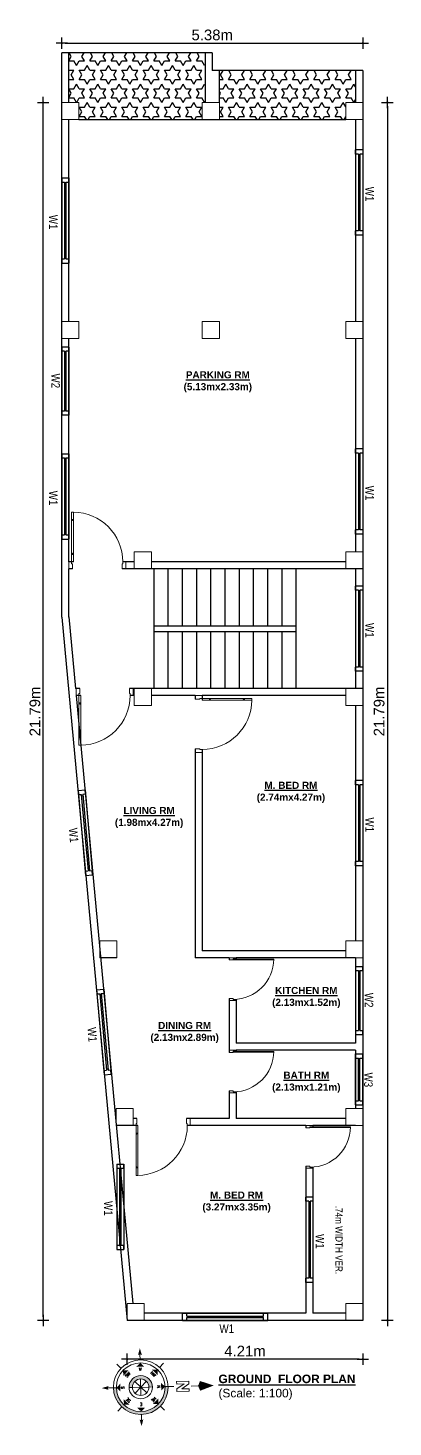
# Model space of a CAD drawing. Header units: inches. Extents: x -4010 to 92088, y -38563 to -1318.
# Drawn here: x 29026 to 29283, y -23772 to -22788 of the extents above; entities that cross this region are included whole.
import ezdxf
from ezdxf.enums import TextEntityAlignment as Align

# ---------------------------------------------------------------- set-up
doc = ezdxf.new("R2010")
doc.units = ezdxf.units.IN
doc.header["$MEASUREMENT"] = 0
doc.header["$PDMODE"] = 99
for name, color, linetype, lineweight in [('1-FOUNDATION DIM', 31, 'Continuous', 5), ('Colour 09', 210, 'Continuous', 9), ('DIM', 7, 'Continuous', 15), ('door', 132, 'Continuous', 15)]:
    doc.layers.add(name, color=color, linetype=linetype, lineweight=lineweight)
for name, color, linetype in [('Brick wall', 3, 'Continuous'), ('col', 5, 'Continuous'), ('TEX', 7, 'Continuous'), ('WINDOOR', 7, 'Continuous')]:
    doc.layers.add(name, color=color, linetype=linetype)
doc.layers.add('propery line', color=7, linetype='Continuous', lineweight=25, true_color=0xc41208)
doc.styles.add('ARIAL', font='arial.ttf')
doc.styles.add('ROMANS', font='romans')
doc.styles.get("Standard").update_dxf_attribs({"font": 'ARIALN.TTF'})
doc.dimstyles.new('3-8', dxfattribs={"dimscale": 1.25, "dimtxt": 6, "dimasz": 2, "dimexe": 0.18, "dimexo": 6, "dimgap": 0, "dimtad": 0, "dimdec": 0, "dimzin": 3, "dimdsep": 46, "dimlunit": 3, "dimtxsty": 'ARIAL', "dimblk": 'DD', "dimcen": 1, "dimse1": 1, "dimse2": 1, "dimclrd": 256, "dimclrt": 256, "dimadec": 0, "dimazin": 0, "dimtfac": 0.5, "dimtdec": 0, "dimtmove": 2, "dimatfit": 0, "dimfxl": 0.18, "dimtvp": 0.75, "dimfrac": 1, "dimtolj": 1, "dimtzin": 0, "dimarcsym": 0})

# ---------------------------------------------------------------- blocks, each defined once
blk = doc.blocks.new('A$C30843580')
at = {"layer": 'Colour 09'}
for p, q in [((0, 12), (12, 12)), ((0, 0), (0, 12)), ((12, 12), (12, 0)), ((12, 0), (0, 0))]:
    blk.add_line(p, q, dxfattribs=at)
blk = doc.blocks.new('DD')
for p, q in [((-1.6, 0), (1.6, 0)), ((0, 1.6), (0, -1.6))]:
    blk.add_line(p, q)
at = {"const_width": 0.3}
blk.add_lwpolyline([(-0.15, 0, 1), (0.15, 0, 1)], format="xyb", close=True, dxfattribs=at)
blk = doc.blocks.new('*D736')
at = {"layer": 'col', "lineweight": -2}
blk.add_line((29052.61, -22798.56), (29259.37, -22798.56), dxfattribs=at)
at = {"layer": 'Defpoints', "color": 0}
for p in [(29261.87, -22798.56), (29050.11, -22840.27), (29261.87, -22840.27)]:
    blk.add_point(p, dxfattribs=at)
at = {"layer": 'col', "lineweight": -2, "xscale": 2.5, "yscale": 2.5, "zscale": 2.5, "rotation": 180}
blk.add_blockref('DD', (29050.11, -22798.56), dxfattribs=at)
at = {"layer": 'col', "lineweight": -2, "xscale": 2.5, "yscale": 2.5, "zscale": 2.5}
blk.add_blockref('DD', (29261.87, -22798.56), dxfattribs=at)
at = {"layer": 'col', "insert": (29155.99, -22792.82), "char_height": 7.5, "attachment_point": 5, "style": 'ARIAL'}
blk.add_mtext('\\A1;5.38m', dxfattribs=at)
blk = doc.blocks.new('*D737')
at = {"layer": 'col', "lineweight": -2}
blk.add_line((29279.17, -22842.77), (29279.17, -23694.32), dxfattribs=at)
at = {"layer": 'Defpoints', "color": 0}
for p in [(29261.82, -22840.27), (29261.87, -23696.82), (29279.17, -23696.82)]:
    blk.add_point(p, dxfattribs=at)
at = {"layer": 'col', "lineweight": -2, "xscale": 2.5, "yscale": 2.5, "zscale": 2.5}
for p, rotation in [((29279.17, -22840.27), 90), ((29279.17, -23696.82), 270)]:
    blk.add_blockref('DD', p, dxfattribs=dict(at, rotation=rotation))
at = {"layer": 'col', "insert": (29273.43, -23268.54), "char_height": 7.5, "attachment_point": 5, "rotation": 90, "style": 'ARIAL'}
blk.add_mtext('\\A1;21.79m', dxfattribs=at)
blk = doc.blocks.new('*D738')
at = {"layer": 'col', "lineweight": -2}
blk.add_line((29259.37, -23724.01), (29098.72, -23724.01), dxfattribs=at)
at = {"layer": 'Defpoints', "color": 0}
for p in [(29096.22, -23696.82), (29261.87, -23696.82), (29096.22, -23724.01)]:
    blk.add_point(p, dxfattribs=at)
at = {"layer": 'col', "lineweight": -2, "xscale": 2.5, "yscale": 2.5, "zscale": 2.5, "rotation": 180}
blk.add_blockref('DD', (29096.22, -23724.01), dxfattribs=at)
at = {"layer": 'col', "lineweight": -2, "xscale": 2.5, "yscale": 2.5, "zscale": 2.5}
blk.add_blockref('DD', (29261.87, -23724.01), dxfattribs=at)
at = {"layer": 'col', "insert": (29179.05, -23718.36), "char_height": 7.5, "attachment_point": 5, "style": 'ARIAL'}
blk.add_mtext('\\A1;4.21m', dxfattribs=at)
blk = doc.blocks.new('*D739')
at = {"layer": 'col', "lineweight": -2}
blk.add_line((29037.05, -23694.32), (29037.05, -22842.77), dxfattribs=at)
at = {"layer": 'Defpoints', "color": 0}
for p in [(29037.05, -22840.27), (29050.11, -22840.27), (29096.22, -23696.82)]:
    blk.add_point(p, dxfattribs=at)
at = {"layer": 'col', "lineweight": -2, "xscale": 2.5, "yscale": 2.5, "zscale": 2.5}
for p, rotation in [((29037.05, -22840.27), 90), ((29037.05, -23696.82), 270)]:
    blk.add_blockref('DD', p, dxfattribs=dict(at, rotation=rotation))
at = {"layer": 'col', "insert": (29031.3, -23268.54), "char_height": 7.5, "attachment_point": 5, "rotation": 90, "style": 'ARIAL'}
blk.add_mtext('\\A1;21.79m', dxfattribs=at)
blk = doc.blocks.new('D40')
at = {"layer": 'door'}
for p, q in [((2, 5), (2, 39.97)), ((3.25, 39.97), (2, 39.97)), ((3.25, 5), (3.25, 39.97)), ((2.4, 33.97), (2, 33.97)), ((2.4, 33.97), (2.4, 34.72)), ((2.85, 34.72), (2.4, 34.72)), ((2.85, 33.97), (2.85, 34.72)), ((3.25, 33.97), (2.85, 33.97)), ((2, 11), (2.4, 11)), ((2.4, 10.25), (2.4, 11)), ((2.4, 10.25), (2.85, 10.25)), ((2.85, 10.25), (2.85, 11)), ((2.85, 11), (3.25, 11)), ((0, 0), (0, 5)), ((0, 5), (2, 5)), ((2.5, 0), (0, 0)), ((2, 5), (2, 3.5)), ((2, 5), (3.25, 5)), ((2, 3.5), (2.5, 3.5)), ((2.5, 3.5), (2.5, 0)), ((38, 3.5), (37.5, 3.5)), ((37.5, 3.5), (37.5, 0)), ((37.5, 0), (40, 0)), ((40, 5), (38, 5)), ((38, 5), (38, 3.5)), ((40, 0), (40, 5))]:
    blk.add_line(p, q, dxfattribs=at)
blk.add_arc((2.88, 4.86), 35.12, 0.23178, 89.39304, dxfattribs=at)
blk = doc.blocks.new('Door 30')
at = {"layer": 'door'}
for p, q in [((8.79, 17.46), (8.79, 18.21)), ((8.79, 18.21), (13.79, 18.21)), ((10.91, 17.46), (8.79, 17.46)), ((10.91, 16.71), (10.91, 17.46)), ((13.79, 16.71), (10.91, 16.71)), ((13.79, 18.21), (13.79, 16.71)), ((10.75, -10.9), (-17.59, -10.9)), ((10.75, -10.4), (-17.58, -10.4)), ((10.91, -11.04), (8.79, -11.04)), ((8.79, -11.04), (8.79, -11.79)), ((8.79, -11.79), (13.79, -11.79)), ((10.75, -10.4), (10.75, -10.9)), ((13.79, -10.29), (10.91, -10.29)), ((10.91, -10.29), (10.91, -11.04)), ((13.79, -11.79), (13.79, -10.29))]:
    blk.add_line(p, q, dxfattribs=at)
blk.add_arc((10.91, -11.04), 28.5, 90, 179.71416, dxfattribs=at)
blk = doc.blocks.new('W-3FT')
at = {"layer": 'WINDOOR'}
for p, q in [((-36, 0), (-36, -5)), ((-36, 0), (-33, 0)), ((-36, 0), (0, 0)), ((-33, 0), (-33, -2)), ((-3, 0), (-3, -2)), ((0, 0), (0, -5)), ((-33, -5), (-36, -5)), ((-36, -5), (0, -5)), ((-33, -2), (-3, -2)), ((-33, -3), (-33, -5)), ((-33, -3), (-3, -3)), ((-32, -2), (-32, -3)), ((-4, -2), (-4, -3)), ((-3, -3), (-3, -5)), ((0, -5), (-3, -5))]:
    blk.add_line(p, q, dxfattribs=at)
blk = doc.blocks.new("Windoo 4'")
at = {"layer": 'WINDOOR'}
for p, q in [((24, 5), (-24, 5)), ((-24, 5), (-24, 0)), ((24, 0), (-24, 0)), ((-24, 0), (-21, 0)), ((-21, 5), (-21, 3)), ((21, 3), (-21, 3)), ((21, 2), (-21, 2)), ((-21, 2), (-21, 0)), ((-20, 3), (-20, 2)), ((20, 3), (20, 2)), ((24, 5), (21, 5)), ((21, 5), (21, 3)), ((21, 2), (21, 0)), ((21, 0), (24, 0)), ((24, 5), (24, 0))]:
    blk.add_line(p, q, dxfattribs=at)
blk = doc.blocks.new('W-1')
at = {"layer": 'WINDOOR'}
for p, q in [((-60, 0), (-60, -5)), ((-60, 0), (-57, 0)), ((-60, 0), (0, 0)), ((-57, 0), (-57, -2)), ((-3, 0), (-3, -2)), ((0, 0), (0, -5)), ((-57, -5), (-60, -5)), ((-60, -5), (0, -5)), ((-57, -2), (-3, -2)), ((-57, -3), (-57, -5)), ((-57, -3), (-3, -3)), ((-56, -2), (-56, -3)), ((-4, -2), (-4, -3)), ((-3, -3), (-3, -5)), ((0, -5), (-3, -5))]:
    blk.add_line(p, q, dxfattribs=at)
blk = doc.blocks.new('Anno_North_J_Metric')
at = {"linetype": 'ByBlock', "lineweight": -2}
h = blk.add_hatch(color=0, dxfattribs=at)
h.paths.add_polyline_path([(-4.17, 0), (-4.68, 0, 1), (4.68, 0), (4.17, 0, -1)])
h.paths.add_polyline_path([(1.41, 0), (2, 0, 1), (-2, 0), (-1.41, 0, -1)])
at = {"color": 0, "linetype": 'ByBlock', "lineweight": -2}
for p, q in [((0, 4.68), (0, 5.67)), ((-3.31, 3.31), (-4.01, 4.01)), ((3.31, 3.31), (4.01, 4.01)), ((-4.68, 0), (-5.67, 0)), ((-4.68, 0), (-4.17, 0)), ((-1.41, 0), (-2, 0)), ((-1.41, 0), (1.41, 0)), ((1.41, 0), (-1.41, 0)), ((-1, 1), (1, -1)), ((-1, -1), (1, 1)), ((1, -1), (-1, 1)), ((1, 1), (-1, -1)), ((0, 1.41), (0, -1.41)), ((0, -1.41), (0, 1.41)), ((1.41, 0), (2, 0)), ((4.68, 0), (4.17, 0)), ((4.68, 0), (5.67, 0)), ((6.17, 0.4), (6.17, 0.82)), ((6.17, 0.82), (8.27, 0.82)), ((7.43, 0.4), (6.17, 0.4)), ((6.17, -0.44), (7.43, 0.4)), ((8.27, 0.4), (7.01, -0.44)), ((8.27, 0.82), (8.27, 0.4)), ((8.67, 0), (9.83, 0)), ((6.17, -0.86), (6.17, -0.44)), ((8.27, -0.86), (6.17, -0.86)), ((7.01, -0.44), (8.27, -0.44)), ((8.27, -0.44), (8.27, -0.86)), ((-3.31, -3.31), (-4.01, -4.01)), ((0, -4.68), (0, -5.67)), ((3.31, -3.31), (4.01, -4.01))]:
    blk.add_line(p, q, dxfattribs=at)
for radius in [4.68, 4.17, 2, 1.41]:
    blk.add_circle((0, 0), radius, dxfattribs=at)
for points in [[(-0.33, 5.5), (0, 5.67), (0, 6.67)], [(0, 6.67), (0.33, 5.5), (0, 5.67)], [(-2.95, 2.95), (-2, 2.95), (-2.95, 2)], [(0, 4.17), (0.67, 3.5), (-0.67, 3.5)], [(2.95, 2.95), (2.95, 2), (2, 2.95)], [(-6.67, 0), (-5.5, 0.33), (-5.67, 0)], [(-5.5, -0.33), (-5.67, 0), (-6.67, 0)], [(-4.17, 0), (-3.5, 0.67), (-3.5, -0.67)], [(4.17, 0), (3.5, -0.67), (3.5, 0.67)], [(12.5, 0), (10.17, 0.83), (9.83, 0)], [(9.83, 0), (10.17, -0.83), (12.5, 0)], [(-2.95, -2.95), (-2.95, -2), (-2, -2.95)], [(2.95, -2.95), (2, -2.95), (2.95, -2)], [(0, -4.17), (-0.67, -3.5), (0.67, -3.5)], [(0, -6.67), (-0.33, -5.5), (0, -5.67)], [(0.33, -5.5), (0, -5.67), (0, -6.67)]]:
    blk.add_solid(points, dxfattribs=at)
at = {"color": 0, "linetype": 'ByBlock', "lineweight": -2, "style": 'ROMANS'}
for s, rotation, p in [('SW', 45, (-2, 2)), ('NW', 315, (2, 2)), ('S', 270, (-3.33, 0)), ('N', 270, (2.83, 0)), ('SE', 135, (-2, -2)), ('NE', 225, (2, -2)), ('E', 180, (0, -2.67))]:
    blk.add_text(s, height=0.5, rotation=rotation, dxfattribs=at).set_placement(p, align=Align.CENTER)
blk.add_text('W', height=0.5, dxfattribs=at).set_placement((0, 2.83), align=Align.CENTER)

msp = doc.modelspace()

# ---------------------------------------------------------------- hatches: boundary and pattern name
at = {"layer": 'Brick wall'}
h = msp.add_hatch(dxfattribs=at)
h.set_pattern_fill('STARS', color=256, scale=30, style=0)
h.paths.add_polyline_path([(29148.993, -22840.27), (29150.993, -22840.27), (29150.993, -22805.27), (29055.113, -22805.27), (29055.113, -22840.27), (29062.113, -22840.27), (29062.113, -22852.27), (29148.993, -22852.27)])
h.paths.add_polyline_path([(29256.873, -22817.843), (29160.993, -22817.843), (29160.993, -22840.27), (29160.993, -22852.27), (29249.873, -22852.27), (29249.873, -22840.27), (29256.873, -22840.27)])

# ---------------------------------------------------------------- linework, layer by layer
for p, q in [((29050.113, -23202.208), (29050.113, -22805.27)), ((29155.993, -22805.27), (29050.113, -22805.27)), ((29055.113, -22840.27), (29055.113, -22805.27)), ((29150.993, -22805.27), (29150.993, -22840.27)), ((29155.993, -22805.27), (29155.993, -22817.843)), ((29261.873, -22817.843), (29155.993, -22817.843)), ((29160.993, -22840.27), (29160.993, -22817.843)), ((29256.873, -22817.843), (29256.873, -22840.27)), ((29261.873, -22817.843), (29261.873, -23696.817)), ((29055.113, -22994.27), (29055.113, -22852.27)), ((29062.113, -22852.27), (29249.873, -22852.27)), ((29256.873, -22852.27), (29256.873, -22994.27)), ((29256.873, -22959.843), (29256.873, -22994.27)), ((29055.113, -23066.27), (29055.113, -23006.27)), ((29256.873, -23006.27), (29256.873, -23083.8)), ((29055.113, -23163.33), (29055.113, -23060.27)), ((29256.873, -23071.27), (29256.873, -23156.33)), ((29058.363, -23163.33), (29055.113, -23163.33)), ((29055.113, -23202.208), (29055.113, -23168.33)), ((29057.613, -23168.33), (29055.113, -23168.33)), ((29261.873, -23168.33), (29092.613, -23168.33)), ((29101.197, -23163.33), (29093.113, -23163.33)), ((29249.873, -23163.33), (29113.197, -23163.33)), ((29114.873, -23168.33), (29114.873, -23252.33)), ((29124.873, -23168.33), (29124.873, -23208.33)), ((29134.873, -23168.33), (29134.873, -23208.33)), ((29144.873, -23168.33), (29144.873, -23208.33)), ((29144.873, -23168.33), (29144.873, -23208.33)), ((29154.873, -23168.33), (29154.873, -23208.33)), ((29164.873, -23168.33), (29164.873, -23208.33)), ((29174.873, -23168.33), (29174.873, -23208.33)), ((29184.873, -23168.33), (29184.873, -23208.33)), ((29194.873, -23168.33), (29194.873, -23208.33)), ((29204.873, -23168.33), (29204.873, -23208.33)), ((29214.873, -23168.33), (29214.873, -23252.33)), ((29256.873, -23168.33), (29256.873, -23252.33)), ((29050.113, -23202.208), (29096.218, -23696.817)), ((29055.113, -23201.975), (29059.807, -23252.33)), ((29124.873, -23212.33), (29124.873, -23252.33)), ((29134.873, -23212.33), (29134.873, -23252.33)), ((29144.873, -23212.33), (29144.873, -23252.33)), ((29144.873, -23212.33), (29144.873, -23252.33)), ((29154.873, -23212.33), (29154.873, -23252.33)), ((29164.873, -23212.33), (29164.873, -23252.33)), ((29174.873, -23212.33), (29174.873, -23252.33)), ((29184.873, -23212.33), (29184.873, -23252.33)), ((29194.873, -23212.33), (29194.873, -23252.33)), ((29204.873, -23212.33), (29204.873, -23252.33)), ((29062.773, -23252.33), (29059.807, -23252.33)), ((29060.273, -23257.33), (29100.121, -23684.817)), ((29063.523, -23257.33), (29060.273, -23257.33)), ((29261.873, -23252.33), (29097.773, -23252.33)), ((29101.197, -23257.33), (29098.273, -23257.33)), ((29143.873, -23257.33), (29113.197, -23257.33)), ((29143.873, -23257.33), (29143.873, -23259.83)), ((29148.873, -23257.33), (29148.873, -23260.58)), ((29249.873, -23257.33), (29148.873, -23257.33)), ((29256.873, -23264.33), (29256.873, -23429.817)), ((29143.873, -23294.83), (29143.873, -23441.817)), ((29148.873, -23295.33), (29148.873, -23436.817)), ((29089.004, -23441.817), (29077.47, -23441.817)), ((29167.873, -23441.817), (29143.873, -23441.817)), ((29249.873, -23436.817), (29148.873, -23436.817)), ((29167.873, -23441.817), (29167.873, -23443.317)), ((29172.873, -23441.817), (29172.873, -23443.21)), ((29256.873, -23441.817), (29172.873, -23441.817)), ((29256.873, -23441.817), (29256.873, -23501.817)), ((29167.873, -23470.317), (29167.873, -23508.317)), ((29172.873, -23470.988), (29172.873, -23501.817)), ((29256.873, -23501.817), (29172.873, -23501.817)), ((29172.873, -23506.817), (29172.873, -23508.21)), ((29256.873, -23506.817), (29172.873, -23506.817)), ((29256.873, -23506.817), (29256.873, -23547.817)), ((29167.873, -23535.317), (29167.873, -23554.817)), ((29172.873, -23535.988), (29172.873, -23554.817)), ((29088.47, -23554.817), (29088.003, -23554.817)), ((29103.72, -23559.817), (29088.47, -23559.817)), ((29102.97, -23554.817), (29100.47, -23554.817)), ((29167.873, -23554.817), (29137.97, -23554.817)), ((29221.873, -23559.817), (29138.47, -23559.817)), ((29249.873, -23554.817), (29172.873, -23554.817)), ((29221.873, -23559.817), (29221.873, -23561.317)), ((29226.873, -23559.817), (29226.873, -23561.21)), ((29256.873, -23559.817), (29226.873, -23559.817)), ((29221.873, -23588.317), (29221.873, -23691.817)), ((29226.873, -23588.988), (29226.873, -23691.817)), ((29221.873, -23691.817), (29108.218, -23691.817)), ((29249.873, -23691.817), (29226.873, -23691.817)), ((29261.873, -23696.817), (29096.218, -23696.817))]:
    msp.add_line(p, q, dxfattribs=at)
at = {"layer": 'col'}
for p, q in [((29114.873, -23208.33), (29214.873, -23208.33)), ((29114.873, -23212.33), (29214.873, -23212.33))]:
    msp.add_line(p, q, dxfattribs=at)

# ---------------------------------------------------------------- block references
at = {"layer": '1-FOUNDATION DIM'}
msp.add_blockref('D40', (29055.113, -23168.33), dxfattribs=at)
at = {"layer": '1-FOUNDATION DIM', "xscale": -1, "rotation": 180}
for p in [(29060.273, -23252.33), (29100.47, -23554.817)]:
    msp.add_blockref('D40', p, dxfattribs=at)
at = {"layer": '1-FOUNDATION DIM', "rotation": 270}
msp.add_blockref('D40', (29143.873, -23257.33), dxfattribs=at)
at = {"layer": 'Brick wall', "xscale": -1, "rotation": 270}
msp.add_blockref("Windoo 4'", (29050.113, -23036.27), dxfattribs=at)
at = {"layer": 'Brick wall', "rotation": 90}
for name, p in [("Windoo 4'", (29261.873, -23471.817)), ('W-3FT', (29256.873, -23509.317))]:
    msp.add_blockref(name, p, dxfattribs=at)
at = {"layer": 'Colour 09'}
for p in [(29050.113, -22852.27), (29148.993, -22852.27), (29249.873, -22852.27), (29050.113, -23006.27), (29148.993, -23006.27), (29249.873, -23006.27), (29101.197, -23168.33), (29249.873, -23168.33), (29101.197, -23264.33), (29249.873, -23264.33), (29077.004, -23441.817), (29249.873, -23441.817), (29088.47, -23559.817), (29249.873, -23559.817), (29096.218, -23696.817), (29249.873, -23696.817)]:
    msp.add_blockref('A$C30843580', p, dxfattribs=at)
at = {"layer": 'Colour 09', "xscale": -1}
for p in [(29062.113, -22852.27), (29160.993, -22852.27), (29261.873, -22852.27), (29062.113, -23006.27), (29160.993, -23006.27), (29261.873, -23006.27), (29113.197, -23168.33), (29261.873, -23168.33), (29113.197, -23264.33), (29261.873, -23264.33), (29089.004, -23441.817), (29261.873, -23441.817), (29100.47, -23559.817), (29261.873, -23559.817), (29108.218, -23696.817), (29261.873, -23696.817)]:
    msp.add_blockref('A$C30843580', p, dxfattribs=at)
at = {"layer": 'DIM', "ltscale": 500000, "xscale": 4.107415312456121, "yscale": 4.107415312457306, "zscale": 4.107415327752908, "rotation": 1.309834284907028}
msp.add_blockref('Anno_North_J_Metric', (29105.689, -23743.784), dxfattribs=at)
at = {"layer": 'propery line', "color": 3, "rotation": 180}
for p in [(29181.662, -23453.607), (29181.662, -23518.607), (29235.662, -23571.607)]:
    msp.add_blockref('Door 30', p, dxfattribs=at)
at = {"layer": 'WINDOOR', "ltscale": 10, "rotation": 270}
for p in [(29261.873, -22933.557), (29261.873, -23143.8), (29261.873, -23240.33), (29261.873, -23377.074), (29226.873, -23670.067)]:
    msp.add_blockref('W-1', p, dxfattribs=at)
at = {"layer": 'WINDOOR', "ltscale": 10, "xscale": -1}
for p, rotation in [((29050.113, -22953.27), 90), ((29050.113, -23147.3), 90), ((29066.891, -23383.822), 95.03798492768988), ((29079.961, -23524.031), 95.03798492768988), ((29088.785, -23646.839), 90), ((29195.046, -23696.817), 180)]:
    msp.add_blockref('W-1', p, dxfattribs=dict(at, rotation=rotation))

# ---------------------------------------------------------------- texts
at = {"layer": 'TEX', "linetype": 'ByBlock'}
for s, insert, char_height, width, attachment_point, rotation in [('{\\fArial Narrow|b0|i0|c0|p34;W1}', (29263.723, -22899.568), 6, 18.77154, 7, 270), ('{\\fArial Narrow|b0|i0|c0|p34;W1}', (29041.262, -22919.281), 6, 18.77154, 7, 270), ('W2', (29042.868, -23030.875), 6, 18.77154, 7, 270), ('{\\fArial Narrow|b0|i0|c0|p34;W1}', (29263.723, -23109.811), 6, 18.77154, 7, 270), ('{\\fArial Narrow|b0|i0|c0|p34;W1}', (29041.262, -23113.311), 6, 18.77154, 7, 270), ('{\\fArial Narrow|b0|i0|c0|p34;W1}', (29263.723, -23206.341), 6, 18.77154, 7, 270), ('{\\fArial Narrow|b0|i0|c0|p34;W1}', (29263.723, -23343.085), 6, 18.77154, 7, 270), ('{\\fArial Narrow|b0|i0|c0|p34;W1}', (29055.089, -23350.741), 6, 18.77154, 7, 275.037985), ('W2', (29263.236, -23466.422), 6, 18.77154, 7, 270), ('{\\fArial Narrow|b0|i0|c0|p34;W1}', (29068.159, -23490.95), 6, 18.77154, 7, 275.037985), ('W3', (29268.873, -23532.774), 6, 18.77154, 3, 270), ('{\\fArial Narrow|b0|i0|c0|p34;W1}', (29079.934, -23612.85), 6, 18.77154, 7, 270), ('.74m WIDTH VER.', (29242.702, -23640.235), 5, 75.17356, 8, 270), ('{\\fArial Narrow|b0|i0|c0|p34;W1}', (29228.723, -23636.078), 6, 18.77154, 7, 270)]:
    msp.add_mtext(s, dxfattribs=dict(at, insert=insert, char_height=char_height, width=width, attachment_point=attachment_point, rotation=rotation))
at = {"layer": 'TEX'}
for s, insert, char_height, width, attachment_point in [('{\\fArial|b1|i0|c0|p34;\\LPARKING RM \\P\\l(5.13mx2.33m)}', (29159.93, -23036.724), 5, 98.57538, 5), ('{\\fArial|b1|i0|c0|p34;\\LM. BED RM \\P\\l(2.74mx4.27m)}', (29211.37, -23325.408), 5, 98.57538, 5), ('{\\fArial|b1|i0|c0|p34;\\LLIVING RM \\P\\l(1.98mx4.27m)}', (29111.6, -23343.125), 5, 98.57538, 5), ('{\\fArial|b1|i0|c0|p34;\\LKITCHEN RM \\P\\l(2.13mx1.52m)}', (29222.185, -23469.698), 5, 98.57538, 5), ('{\\fArial|b1|i0|c0|p34;\\LDINING RM \\P\\l(2.13mx2.89m)}', (29136.587, -23494.312), 5, 98.57538, 5), ('{\\fArial|b1|i0|c0|p34;\\LBATH RM \\P\\l(2.13mx1.21m)}', (29222.185, -23529.29), 5, 98.57538, 5), ('{\\fArial|b1|i0|c0|p34;\\LM. BED RM \\P\\l(3.27mx3.35m)}', (29173.132, -23613.59), 5, 98.57538, 5), ('{\\fArial Rounded MT Bold|b0|i0|c0|p34;\\LGROUND  FLOOR PLAN\\P\\fArial|b0|i0|c0|p34;\\l(Scale: 1:100)}', (29160.373, -23734.923), 6, 271.47295, 1)]:
    msp.add_mtext(s, dxfattribs=dict(at, insert=insert, char_height=char_height, width=width, attachment_point=attachment_point))
at = {"layer": 'TEX', "linetype": 'ByBlock', "insert": (29161.056, -23705.669), "char_height": 6, "width": 18.77154, "attachment_point": 7}
msp.add_mtext('{\\fArial Narrow|b0|i0|c0|p34;W1}', dxfattribs=at)

# ---------------------------------------------------------------- dimensions: what is measured, and where the dimension line sits
at = {"layer": 'col'}
for base, p1, p2, text, picture, middle in [((29261.873, -22798.563), (29050.113, -22840.27), (29261.873, -22840.27), '5.38m', '*D736', (29155.993, -22792.815)), ((29096.218, -23724.013), (29261.873, -23696.817), (29096.218, -23696.817), '4.21m', '*D738', (29179.046, -23718.365))]:
    dim = msp.add_linear_dim(base=base, p1=p1, p2=p2, text=text, dimstyle='3-8', dxfattribs=at)
    dim.commit()
    dim.dimension.update_dxf_attribs({"geometry": picture, "text_midpoint": middle})
for base, p1, p2, picture, middle in [((29037.045, -22840.27), (29096.218, -23696.817), (29050.113, -22840.27), '*D739', (29031.301, -23268.544)), ((29279.171, -23696.817), (29261.823, -22840.27), (29261.873, -23696.817), '*D737', (29273.427, -23268.544))]:
    dim = msp.add_linear_dim(base=base, p1=p1, p2=p2, angle=90, text='21.79m', dimstyle='3-8', dxfattribs=at)
    dim.commit()
    dim.dimension.update_dxf_attribs({"geometry": picture, "text_midpoint": middle})

doc.saveas('drawing.dxf')
